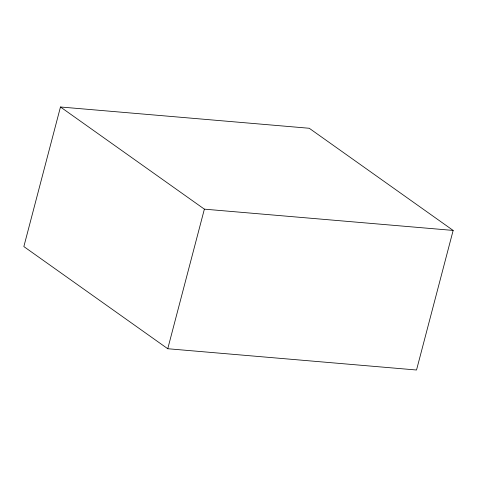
<?xml version="1.0" encoding="UTF-8"?>
<svg xmlns="http://www.w3.org/2000/svg" width="477" height="477" viewBox="0 0 477 477"><rect width="100%" height="100%" fill="white"/><g stroke="black" fill="none" stroke-linecap="round" stroke-linejoin="round"><path stroke-width="0.72" d="M60.472 106.991L23.85 246.573L167.755 348.735L416.528 370.009L453.15 230.427L309.245 128.265L60.472 106.991L204.377 209.153L453.15 230.427M167.755 348.735L204.377 209.153"/></g></svg>
